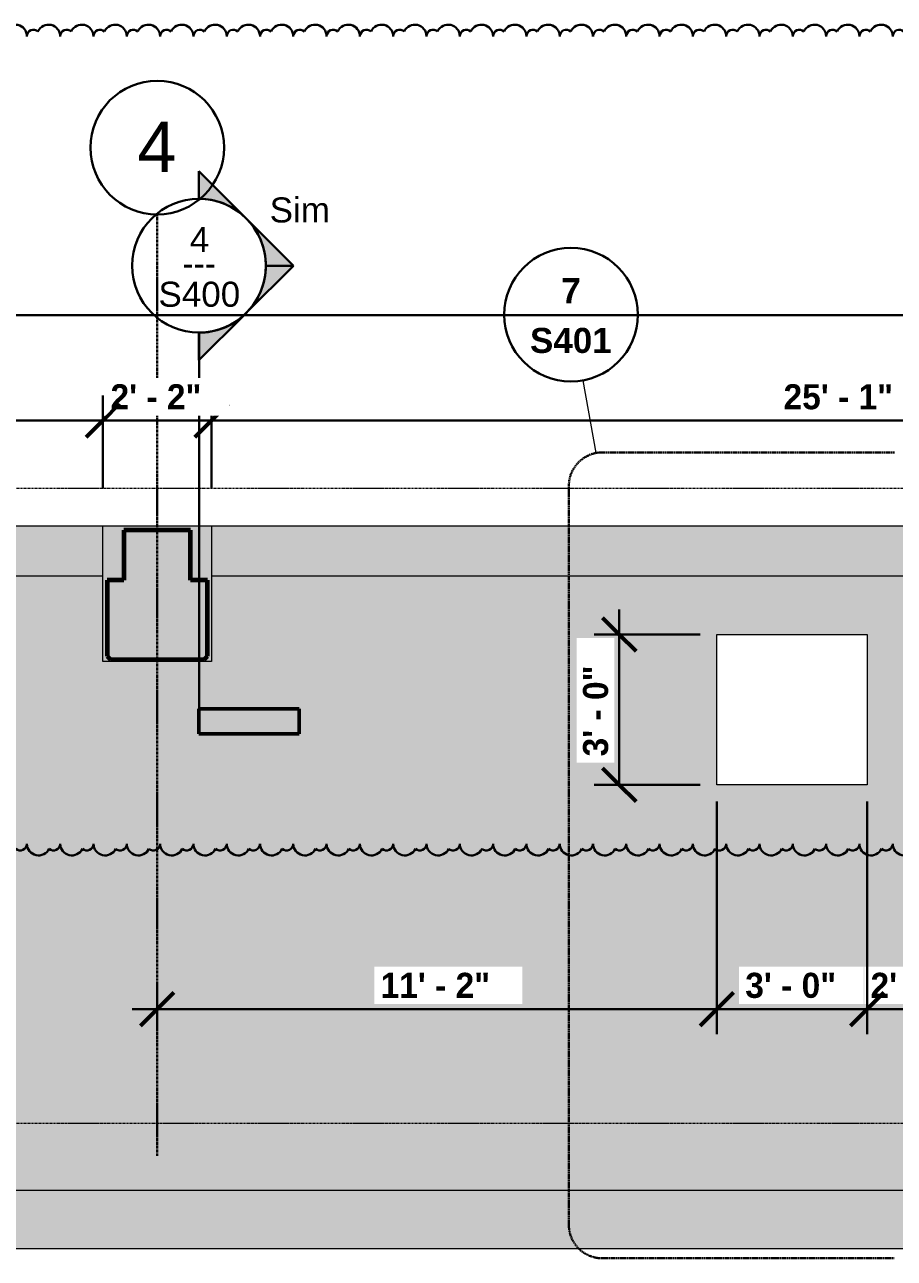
# Model space of a CAD drawing. Header units: inches. Extents: x -3929 to 6224, y -260 to 143.
# Drawn here: x 1869.1 to 2077.4, y -184.4 to 111 of the extents above; entities that cross this region are included whole.
import ezdxf

# ---------------------------------------------------------------- set-up
doc = ezdxf.new("R2010")
doc.units = ezdxf.units.IN
doc.header["$MEASUREMENT"] = 0
doc.linetypes.add('Dash Dot 3_16_', pattern=[0.3125, 0.1875, -0.0625, 0, -0.0625])
doc.linetypes.add('Grid Line 1_2_', pattern=[0.875, 0.5, -0.125, 0.125, -0.125])
for name, color, linetype, lineweight in [('A-ANNO-DIMS', 211, 'Continuous', 9), ('A-ANNO-DIMS-64', 211, 'Continuous', 9), ('A-ANNO-SYMB', 150, 'Continuous', 9), ('A-FLOR-LEVL', 51, 'Continuous', 9), ('A-WALL-PATT', 111, 'Continuous', 60), ('G-ANNO-REVC', 71, 'Continuous', 30), ('G-ANNO-SYMB', 111, 'Continuous', 30), ('S-BEAM', 12, 'Continuous', 9), ('S-FNDN', 32, 'Continuous', 18), ('S-GRID', 1, 'Continuous', 9), ('S-GRID-IDEN', 1, 'Continuous', 30)]:
    doc.layers.add(name, color=color, linetype=linetype, lineweight=lineweight)
doc.styles.add('Arial', font='arial.ttf', dxfattribs={"height": 12})
doc.styles.add('Arial_2', font='arial.ttf', dxfattribs={"height": 6})
doc.styles.add('Arial_B_1', font='arialbd.ttf', dxfattribs={"height": 6})
doc.styles.add('Century Gothic_1', font='', dxfattribs={"height": 6})
doc.styles.add('Century Gothic_B', font='', dxfattribs={"height": 6})
doc.styles.get('Century Gothic_1').set_extended_font_data('Century Gothic')
doc.styles.get('Century Gothic_B').set_extended_font_data('Century Gothic', bold=True)
doc.dimstyles.new('OD__1_16__Tol__', dxfattribs={"dimscale": 12, "dimtxt": 6.26501, "dimasz": 0.666667, "dimexe": 0.5, "dimexo": 0.333333, "dimgap": 0.083333, "dimtad": 1, "dimdec": 4, "dimrnd": 0.0625, "dimzin": 3, "dimdsep": 46, "dimlunit": 4, "dimtxsty": 'Century Gothic_B', "dimblk1": 'OBLIQUE', "dimblk2": 'OBLIQUE', "dimsah": 1, "dimcen": 0.09, "dimdle": 0.5, "dimazin": 0, "dimtfac": 1, "dimtdec": 4, "dimtix": 1, "dimtmove": 0, "dimatfit": 3, "dimfxl": 1, "dimtvp": 1, "dimtfill": 1, "dimfrac": 2, "dimtolj": 1, "dimtzin": 0, "dimlwd": 30, "dimlwe": 30, "dimarcsym": 2})
doc.dimstyles.new('OD__1_4__Tol__', dxfattribs={"dimscale": 12, "dimtxt": 6.26501, "dimasz": 0.666667, "dimexe": 0.5, "dimexo": 0.333333, "dimgap": 0.083333, "dimtad": 1, "dimrnd": 0.25, "dimzin": 1, "dimdsep": 46, "dimlunit": 4, "dimtxsty": 'Century Gothic_B', "dimblk1": 'OBLIQUE', "dimblk2": 'OBLIQUE', "dimsah": 1, "dimcen": 0.09, "dimdle": 0.5, "dimazin": 0, "dimtfac": 1, "dimtdec": 4, "dimtix": 1, "dimtmove": 0, "dimatfit": 3, "dimfxl": 1, "dimtvp": 1, "dimtfill": 1, "dimfrac": 2, "dimtolj": 1, "dimtzin": 0, "dimlwd": 30, "dimlwe": 30, "dimarcsym": 2})
pattern_1 = [(50, (2855.186, 0), (18.36206, -1.60683), [1.92, -21.12]), (355, (2855.186, 0), (-3.55226, 19.25587), [1.536, -16.896]), (100.451, (2856.716, -0.134), (14.81021, 17.64929), [1.632, -17.949]), (46.184, (2855.186, 5.12), (27.32125, -4.2376), [2.88, -31.68]), (96.636, (2857.463, 4.767), (23.92754, 24.93717), [2.448, -26.924]), (351.184, (2855.186, 5.12), (23.92765, 24.9374), [2.304, -25.344]), (21, (2857.746, 3.84), (15.28081, -10.30746), [1.92, -21.12]), (326, (2857.746, 3.84), (6.22856, 18.56374), [1.536, -16.896]), (71.451, (2859.02, 2.981), (21.50985, 8.25628), [1.632, -17.949]), (37.5, (2855.1855, 0), (0.311095, 8.522537), [0.845, -15.846, 0.845, -16.307, -16.96]), (37.5, (2855.1855, 0), (0.311095, 8.522537), [-33.843, 0.845, -16.115]), (7.5, (2855.1855, 0), (6.734636, 10.09743), [0.845, -8.934, 0.845, -15.462, -6.464]), (7.5, (2855.1855, 0), (6.734636, 10.09743), [-26.086, 0.845, -5.619]), (327.5, (2849.4775, 0), (13.666107, -0.577186), [0.845, -5.555, 0.845, -19.123, -26.496]), (327.5, (2849.4775, 0), (13.666107, -0.577186), [-26.368, 0.845, -25.651]), (317.5, (2846.918, 0), (14.92985, 2.56286), [0.845, -7.475, 0.845, -12.416, -18.816]), (317.5, (2846.918, 0), (14.92985, 2.56286), [-21.581, 0.845, -17.971])]

# ---------------------------------------------------------------- blocks, each defined once
blk = doc.blocks.new('Grid - Grid Head - Circle-1738874-ELEVATION - WEST FOUNDATION WALL')
at = {"layer": 'S-GRID-IDEN'}
for start, end in [(0, 180), (180, 360)]:
    blk.add_arc((3481.32, 81.57), 16, start, end, dxfattribs=at)
blk = doc.blocks.new('DIMBLOCK44-ELEVATION - WEST FOUNDATION WALL')
at = {"layer": 'A-ANNO-DIMS-64', "lineweight": 30}
for p, q in [((1343.86, -5), (1343.86, 47.42)), ((3229.86, -17), (3229.86, 47.42)), ((3235.86, 41.42), (1337.86, 41.42)), ((1343.86, 41.42), (1343.86, -5)), ((3229.86, 41.42), (3229.86, -17))]:
    blk.add_line(p, q, dxfattribs=at)
at = {"layer": 'A-ANNO-DIMS-64', "lineweight": 50}
for p, q in [((1343.86, 41.42), (1347.86, 45.42)), ((3229.86, 41.42), (3233.86, 45.42)), ((1343.86, 41.42), (1339.86, 37.42)), ((3229.86, 41.42), (3225.86, 37.42))]:
    blk.add_line(p, q, dxfattribs=at)
at = {"layer": 'A-ANNO-DIMS-64', "color": 0, "lineweight": 30, "insert": (2271, 50.11), "char_height": 6, "width": 38.0674, "attachment_point": 1, "line_spacing_factor": 0.984502, "style": 'Century Gothic_B', "bg_fill": 3, "box_fill_scale": 1.25, "bg_fill_color": 256, "bg_fill_true_color": 13158600, "bg_fill_transparency": 0}
blk.add_mtext('157\' - 2"', dxfattribs=at)
blk = doc.blocks.new('_Oblique')
at = {"color": 0, "linetype": 'ByBlock', "lineweight": -2}
blk.add_line((-0.5, -0.5), (0.5, 0.5), dxfattribs=at)
blk = doc.blocks.new('DIMBLOCK49-ELEVATION - WEST FOUNDATION WALL')
at = {"layer": 'A-ANNO-DIMS-64', "lineweight": 30}
for p, q in [((2070.86, -75), (2070.86, -130.68)), ((2070.86, -124.68), (2070.86, -75)), ((2094.86, -75), (2094.86, -130.68)), ((2094.86, -124.68), (2094.86, -75)), ((2094.86, -124.68), (2070.86, -124.68))]:
    blk.add_line(p, q, dxfattribs=at)
at = {"layer": 'A-ANNO-DIMS-64', "lineweight": 50}
for p, q in [((2070.86, -124.68), (2074.86, -120.68)), ((2094.86, -124.68), (2098.86, -120.68)), ((2070.86, -124.68), (2066.86, -128.68)), ((2094.86, -124.68), (2090.86, -128.68))]:
    blk.add_line(p, q, dxfattribs=at)
at = {"layer": 'A-ANNO-DIMS-64', "color": 0, "lineweight": 30, "insert": (2071.67, -115.99), "char_height": 6, "width": 26.85, "attachment_point": 1, "line_spacing_factor": 0.984502, "style": 'Century Gothic_B', "bg_fill": 3, "box_fill_scale": 1.25, "bg_fill_color": 256, "bg_fill_true_color": 13158600, "bg_fill_transparency": 0}
blk.add_mtext('2\' - 0"', dxfattribs=at)
blk = doc.blocks.new('DIMBLOCK50-ELEVATION - WEST FOUNDATION WALL')
at = {"layer": 'A-ANNO-DIMS-64', "lineweight": 30}
for p, q in [((2034.86, -75), (2034.86, -130.68)), ((2034.86, -124.68), (2034.86, -75)), ((2070.86, -75), (2070.86, -130.68)), ((2070.86, -124.68), (2070.86, -75)), ((2070.86, -124.68), (2034.86, -124.68))]:
    blk.add_line(p, q, dxfattribs=at)
at = {"layer": 'A-ANNO-DIMS-64', "lineweight": 50}
for p, q in [((2034.86, -124.68), (2038.86, -120.68)), ((2070.86, -124.68), (2074.86, -120.68)), ((2034.86, -124.68), (2030.86, -128.68)), ((2070.86, -124.68), (2066.86, -128.68))]:
    blk.add_line(p, q, dxfattribs=at)
at = {"layer": 'A-ANNO-DIMS-64', "color": 0, "lineweight": 30, "insert": (2041.67, -115.99), "char_height": 6, "width": 26.85, "attachment_point": 1, "line_spacing_factor": 0.984502, "style": 'Century Gothic_B', "bg_fill": 3, "box_fill_scale": 1.25, "bg_fill_color": 256, "bg_fill_true_color": 13158600, "bg_fill_transparency": 0}
blk.add_mtext('3\' - 0"', dxfattribs=at)
blk = doc.blocks.new('DIMBLOCK51-ELEVATION - WEST FOUNDATION WALL')
at = {"layer": 'A-ANNO-DIMS-64', "lineweight": 30}
for p, q in [((2034.86, -75), (2034.86, -130.68)), ((2034.86, -124.68), (2034.86, -75)), ((1900.86, -126.34), (1900.86, -118.68)), ((2034.86, -124.68), (1894.86, -124.68)), ((1900.86, -124.68), (1900.86, -126.34))]:
    blk.add_line(p, q, dxfattribs=at)
at = {"layer": 'A-ANNO-DIMS-64', "lineweight": 50}
for p, q in [((1900.86, -124.68), (1904.86, -120.68)), ((2034.86, -124.68), (2038.86, -120.68)), ((1900.86, -124.68), (1896.86, -128.68)), ((2034.86, -124.68), (2030.86, -128.68))]:
    blk.add_line(p, q, dxfattribs=at)
at = {"layer": 'A-ANNO-DIMS-64', "color": 0, "lineweight": 30, "insert": (1954.34, -115.99), "char_height": 6, "width": 32.4587, "attachment_point": 1, "line_spacing_factor": 0.984502, "style": 'Century Gothic_B', "bg_fill": 3, "box_fill_scale": 1.25, "bg_fill_color": 256, "bg_fill_true_color": 13158600, "bg_fill_transparency": 0}
blk.add_mtext('11\' - 2"', dxfattribs=at)
blk = doc.blocks.new('DIMBLOCK52-ELEVATION - WEST FOUNDATION WALL')
at = {"layer": 'A-ANNO-DIMS-64', "lineweight": 30}
for p, q in [((2011.51, -71), (2011.51, -29)), ((2030.86, -35), (2005.51, -35)), ((2011.51, -35), (2030.86, -35)), ((2030.86, -71), (2005.51, -71)), ((2011.51, -71), (2030.86, -71))]:
    blk.add_line(p, q, dxfattribs=at)
at = {"layer": 'A-ANNO-DIMS-64', "lineweight": 50}
for p, q in [((2011.51, -35), (2007.51, -31)), ((2011.51, -35), (2015.51, -39)), ((2011.51, -71), (2007.51, -67)), ((2011.51, -71), (2015.51, -75))]:
    blk.add_line(p, q, dxfattribs=at)
at = {"layer": 'A-ANNO-DIMS-64', "color": 0, "lineweight": 30, "insert": (2002.82, -64.19), "char_height": 6, "width": 26.85, "attachment_point": 1, "rotation": 90, "line_spacing_factor": 0.984502, "style": 'Century Gothic_B', "bg_fill": 3, "box_fill_scale": 1.25, "bg_fill_color": 256, "bg_fill_true_color": 13158600, "bg_fill_transparency": 0}
blk.add_mtext('3\' - 0"', dxfattribs=at)
blk = doc.blocks.new('DIMBLOCK53-ELEVATION - WEST FOUNDATION WALL')
at = {"layer": 'A-ANNO-DIMS-64', "lineweight": 30}
for p, q in [((1343.86, -5), (1343.86, 22.23)), ((3229.86, -17), (3229.86, 22.23)), ((3235.86, 16.23), (1337.86, 16.23)), ((1343.86, 16.23), (1343.86, -5)), ((3229.86, 16.23), (3229.86, -17))]:
    blk.add_line(p, q, dxfattribs=at)
at = {"layer": 'A-ANNO-DIMS-64', "lineweight": 50}
for p, q in [((1343.86, 16.23), (1347.86, 20.23)), ((3229.86, 16.23), (3233.86, 20.23)), ((1343.86, 16.23), (1339.86, 12.23)), ((3229.86, 16.23), (3225.86, 12.23))]:
    blk.add_line(p, q, dxfattribs=at)
at = {"layer": 'A-ANNO-DIMS-64', "color": 0, "lineweight": 30, "insert": (2271, 24.92), "char_height": 6, "width": 38.0674, "attachment_point": 1, "line_spacing_factor": 0.984502, "style": 'Century Gothic_B', "bg_fill": 3, "box_fill_scale": 1.25, "bg_fill_color": 256, "bg_fill_true_color": 13158600, "bg_fill_transparency": 0}
blk.add_mtext('157\' - 2"', dxfattribs=at)
blk = doc.blocks.new('Detail View - 3_32_ x 3_8_-1738294-ELEVATION - WEST FOUNDATION WALL')
at = {"layer": 'G-ANNO-SYMB', "lineweight": 9}
blk.add_hatch(color=256, dxfattribs=at).paths.add_polyline_path([(3516.32, -52.77), (3492.32, -52.77), (3492.32, -58.77), (3516.32, -58.77)], flags=0)
at = {"layer": 'G-ANNO-SYMB', "lineweight": 50}
for p, q in [((3492.32, -58.77), (3492.32, -52.77)), ((3492.32, -52.77), (3516.32, -52.77)), ((3516.32, -52.77), (3516.32, -58.77)), ((3516.32, -58.77), (3492.32, -58.77))]:
    blk.add_line(p, q, dxfattribs=at)
blk = doc.blocks.new('Detail View - Section Head - Filled-1738293-ELEVATION - WEST FOUNDATION WALL')
at = {"layer": 'G-ANNO-SYMB', "lineweight": 9}
h = blk.add_hatch(color=256, dxfattribs=at)
edge = h.paths.add_edge_path(flags=0)
edge.add_arc((3492.32, 53.28), 16.02, 47.9216, 90)
edge.add_line((3492.32, 69.3), (3492.32, 75.91))
edge.add_line((3492.32, 75.91), (3503.06, 65.17))
h = blk.add_hatch(color=256, dxfattribs=at)
edge = h.paths.add_edge_path(flags=0)
edge.add_line((3503.64, 64.59), (3514.95, 53.28))
edge.add_line((3514.95, 53.28), (3508.32, 53.28))
edge.add_arc((3492.32, 53.28), 16, 360, 405)
h = blk.add_hatch(color=256, dxfattribs=at)
edge = h.paths.add_edge_path(flags=0)
edge.add_arc((3492.32, 53.28), 16, 315, 360)
edge.add_line((3508.32, 53.28), (3514.95, 53.28))
edge.add_line((3514.95, 53.28), (3503.64, 41.97))
h = blk.add_hatch(color=256, dxfattribs=at)
edge = h.paths.add_edge_path(flags=0)
edge.add_line((3503.06, 41.39), (3492.32, 30.65))
edge.add_line((3492.32, 30.65), (3492.32, 37.26))
edge.add_arc((3492.32, 53.28), 16.02, 270, 312.0784)
at = {"layer": 'G-ANNO-SYMB'}
for p, q in [((3503.06, 65.17), (3492.32, 75.91)), ((3492.32, 75.91), (3492.32, 69.3)), ((3514.95, 53.28), (3503.64, 64.59)), ((3503.64, 41.97), (3514.95, 53.28)), ((3508.32, 53.28), (3514.95, 53.28)), ((3514.95, 53.28), (3508.32, 53.28)), ((3492.32, 30.65), (3503.06, 41.39)), ((3492.32, 37.26), (3492.32, 30.65))]:
    blk.add_line(p, q, dxfattribs=at)
for centre, radius, start, end in [((3492.32, 53.3), 16, 90, 270), ((3492.32, 53.3), 16, 270, 90), ((3492.32, 53.28), 16.02, 47.9216, 90), ((3492.32, 53.28), 16, 360, 45), ((3492.32, 53.28), 16, 315, 360), ((3492.32, 53.28), 16.02, 270, 312.0784)]:
    blk.add_arc(centre, radius, start, end, dxfattribs=at)
blk = doc.blocks.new('Detail View - Callout Head-1738297-ELEVATION - WEST FOUNDATION WALL')
at = {"layer": 'A-ANNO-SYMB', "lineweight": 30}
for start, end in [(0, 180), (180, 360)]:
    blk.add_arc((2599.4, 41.56), 16, start, end, dxfattribs=at)
blk = doc.blocks.new('DIMBLOCK60-ELEVATION - WEST FOUNDATION WALL')
at = {"layer": 'A-ANNO-DIMS-64', "lineweight": 30}
for p, q in [((1913.86, 0), (1913.86, 22.23)), ((2214.86, 0), (2214.86, 22.23)), ((2214.86, 16.23), (1913.86, 16.23)), ((1913.86, 16.23), (1913.86, 0)), ((2214.86, 16.23), (2214.86, 0))]:
    blk.add_line(p, q, dxfattribs=at)
at = {"layer": 'A-ANNO-DIMS-64', "lineweight": 50}
for p, q in [((1913.86, 16.23), (1917.86, 20.23)), ((2214.86, 16.23), (2218.86, 20.23)), ((1913.86, 16.23), (1909.86, 12.23)), ((2214.86, 16.23), (2210.86, 12.23))]:
    blk.add_line(p, q, dxfattribs=at)
at = {"layer": 'A-ANNO-DIMS-64', "color": 0, "lineweight": 30, "insert": (2050.84, 24.92), "char_height": 6, "width": 32.4587, "attachment_point": 1, "line_spacing_factor": 0.984502, "style": 'Century Gothic_B', "bg_fill": 3, "box_fill_scale": 1.25, "bg_fill_color": 256, "bg_fill_true_color": 13158600, "bg_fill_transparency": 0}
blk.add_mtext('25\' - 1"', dxfattribs=at)
blk = doc.blocks.new('DIMBLOCK61-ELEVATION - WEST FOUNDATION WALL')
at = {"layer": 'A-ANNO-DIMS-64', "lineweight": 30}
for p, q in [((1887.86, 0), (1887.86, 22.23)), ((1913.86, 0), (1913.86, 22.23)), ((1913.86, 16.23), (1887.86, 16.23)), ((1887.86, 16.23), (1887.86, 0)), ((1913.86, 16.23), (1913.86, 0))]:
    blk.add_line(p, q, dxfattribs=at)
at = {"layer": 'A-ANNO-DIMS-64', "lineweight": 50}
for p, q in [((1887.86, 16.23), (1891.86, 20.23)), ((1913.86, 16.23), (1917.86, 20.23)), ((1887.86, 16.23), (1883.86, 12.23)), ((1913.86, 16.23), (1909.86, 12.23))]:
    blk.add_line(p, q, dxfattribs=at)
at = {"layer": 'A-ANNO-DIMS-64', "color": 0, "lineweight": 30, "insert": (1889.67, 24.92), "char_height": 6, "width": 26.85, "attachment_point": 1, "line_spacing_factor": 0.984502, "style": 'Century Gothic_B', "bg_fill": 3, "box_fill_scale": 1.25, "bg_fill_color": 256, "bg_fill_true_color": 13158600, "bg_fill_transparency": 0}
blk.add_mtext('2\' - 2"', dxfattribs=at)
blk = doc.blocks.new('DIMBLOCK62-ELEVATION - WEST FOUNDATION WALL')
at = {"layer": 'A-ANNO-DIMS-64', "lineweight": 30}
for p, q in [((1586.86, 0), (1586.86, 22.23)), ((1887.86, 0), (1887.86, 22.23)), ((1887.86, 16.23), (1586.86, 16.23)), ((1586.86, 16.23), (1586.86, 0)), ((1887.86, 16.23), (1887.86, 0))]:
    blk.add_line(p, q, dxfattribs=at)
at = {"layer": 'A-ANNO-DIMS-64', "lineweight": 50}
for p, q in [((1586.86, 16.23), (1590.86, 20.23)), ((1887.86, 16.23), (1891.86, 20.23)), ((1586.86, 16.23), (1582.86, 12.23)), ((1887.86, 16.23), (1883.86, 12.23))]:
    blk.add_line(p, q, dxfattribs=at)
at = {"layer": 'A-ANNO-DIMS-64', "color": 0, "lineweight": 30, "insert": (1723.84, 24.92), "char_height": 6, "width": 32.4587, "attachment_point": 1, "line_spacing_factor": 0.984502, "style": 'Century Gothic_B', "bg_fill": 3, "box_fill_scale": 1.25, "bg_fill_color": 256, "bg_fill_true_color": 13158600, "bg_fill_transparency": 0}
blk.add_mtext('25\' - 1"', dxfattribs=at)
blk = doc.blocks.new('Family - ___-1982267-ELEVATION - WEST FOUNDATION WALL')
at = {"layer": 'G-ANNO-REVC'}
for centre, radius, start, end in [((2466.32, 108.2), 2.79, 0, 154.7912), ((2470.7, 108.2), 1.59, 48.1897, 180), ((2474.29, 108.2), 2.79, 0, 154.7912), ((2478.68, 108.2), 1.59, 48.1897, 180), ((2482.26, 108.2), 2.79, 0, 154.7912), ((2486.65, 108.2), 1.59, 48.1897, 180), ((2490.24, 108.2), 2.79, 0, 154.7912), ((2494.63, 108.2), 1.59, 48.1897, 180), ((2498.21, 108.2), 2.79, 0, 154.7912), ((2502.6, 108.2), 1.59, 48.1897, 180), ((2506.19, 108.2), 2.79, 0, 154.7912), ((2510.57, 108.2), 1.59, 48.1897, 180), ((2514.16, 108.2), 2.79, 0, 154.7912), ((2518.55, 108.2), 1.59, 48.1897, 180), ((2522.14, 108.2), 2.79, 0, 154.7912), ((2526.52, 108.2), 1.59, 48.1897, 180), ((2530.11, 108.2), 2.79, 0, 154.7912), ((2534.5, 108.2), 1.59, 48.1897, 180), ((2538.09, 108.2), 2.79, 0, 154.7912), ((2542.47, 108.2), 1.59, 48.1897, 180), ((2546.06, 108.2), 2.79, 0, 154.7912), ((2550.45, 108.2), 1.59, 48.1897, 180), ((2554.04, 108.2), 2.79, 0, 154.7912), ((2558.42, 108.2), 1.59, 48.1897, 180), ((2562.01, 108.2), 2.79, 0, 154.7912), ((2566.4, 108.2), 1.59, 48.1897, 180), ((2569.99, 108.2), 2.79, 0, 154.7912), ((2574.37, 108.2), 1.59, 48.1897, 180), ((2577.96, 108.2), 2.79, 0, 154.7912), ((2582.35, 108.2), 1.59, 48.1897, 180), ((2585.93, 108.2), 2.79, 0, 154.7912), ((2590.32, 108.2), 1.59, 48.1897, 180), ((2593.91, 108.2), 2.79, 0, 154.7912), ((2598.29, 108.2), 1.59, 48.1897, 180), ((2601.88, 108.2), 2.79, 0, 154.7912), ((2606.27, 108.2), 1.59, 48.1897, 180), ((2609.86, 108.2), 2.79, 0, 154.7912), ((2614.24, 108.2), 1.59, 48.1897, 180), ((2617.83, 108.2), 2.79, 0, 154.7912), ((2622.22, 108.2), 1.59, 48.1897, 180), ((2625.81, 108.2), 2.79, 0, 154.7912), ((2630.19, 108.2), 1.59, 48.1897, 180), ((2633.78, 108.2), 2.79, 0, 154.7912), ((2638.17, 108.2), 1.59, 48.1897, 180), ((2641.76, 108.2), 2.79, 0, 154.7912), ((2646.14, 108.2), 1.59, 48.1897, 180), ((2649.73, 108.2), 2.79, 0, 154.7912), ((2654.12, 108.2), 1.59, 48.1897, 180), ((2657.71, 108.2), 2.79, 0, 154.7912), ((2662.09, 108.2), 1.59, 48.1897, 180), ((2665.68, 108.2), 2.79, 0, 154.7912), ((2670.07, 108.2), 1.59, 48.1897, 180), ((2673.65, 108.2), 2.79, 0, 154.7912), ((2678.04, 108.2), 1.59, 48.1897, 180), ((2467.51, -85.11), 1.59, 228.1897, 0), ((2471.9, -85.11), 2.79, 180, 334.7912), ((2475.49, -85.11), 1.59, 228.1897, 0), ((2479.87, -85.11), 2.79, 180, 334.7912), ((2483.46, -85.11), 1.59, 228.1897, 0), ((2487.85, -85.11), 2.79, 180, 334.7912), ((2491.44, -85.11), 1.59, 228.1897, 0), ((2495.82, -85.11), 2.79, 180, 334.7912), ((2499.41, -85.11), 1.59, 228.1897, 0), ((2503.8, -85.11), 2.79, 180, 334.7912), ((2507.38, -85.11), 1.59, 228.1897, 0), ((2511.77, -85.11), 2.79, 180, 334.7912), ((2515.36, -85.11), 1.59, 228.1897, 0), ((2519.75, -85.11), 2.79, 180, 334.7912), ((2523.33, -85.11), 1.59, 228.1897, 0), ((2527.72, -85.11), 2.79, 180, 334.7912), ((2531.31, -85.11), 1.59, 228.1897, 0), ((2535.69, -85.11), 2.79, 180, 334.7912), ((2539.28, -85.11), 1.59, 228.1897, 0), ((2543.67, -85.11), 2.79, 180, 334.7912), ((2547.26, -85.11), 1.59, 228.1897, 0), ((2551.64, -85.11), 2.79, 180, 334.7912), ((2555.23, -85.11), 1.59, 228.1897, 0), ((2559.62, -85.11), 2.79, 180, 334.7912), ((2563.21, -85.11), 1.59, 228.1897, 0), ((2567.59, -85.11), 2.79, 180, 334.7912), ((2571.18, -85.11), 1.59, 228.1897, 0), ((2575.57, -85.11), 2.79, 180, 334.7912), ((2579.16, -85.11), 1.59, 228.1897, 0), ((2583.54, -85.11), 2.79, 180, 334.7912), ((2587.13, -85.11), 1.59, 228.1897, 0), ((2591.52, -85.11), 2.79, 180, 334.7912), ((2595.1, -85.11), 1.59, 228.1897, 0), ((2599.49, -85.11), 2.79, 180, 334.7912), ((2603.08, -85.11), 1.59, 228.1897, 0), ((2607.47, -85.11), 2.79, 180, 334.7912), ((2611.05, -85.11), 1.59, 228.1897, 0), ((2615.44, -85.11), 2.79, 180, 334.7912), ((2619.03, -85.11), 1.59, 228.1897, 0), ((2623.41, -85.11), 2.79, 180, 334.7912), ((2627, -85.11), 1.59, 228.1897, 0), ((2631.39, -85.11), 2.79, 180, 334.7912), ((2634.98, -85.11), 1.59, 228.1897, 0), ((2639.36, -85.11), 2.79, 180, 334.7912), ((2642.95, -85.11), 1.59, 228.1897, 0), ((2647.34, -85.11), 2.79, 180, 334.7912), ((2650.93, -85.11), 1.59, 228.1897, 0), ((2655.31, -85.11), 2.79, 180, 334.7912), ((2658.9, -85.11), 1.59, 228.1897, 0), ((2663.29, -85.11), 2.79, 180, 334.7912), ((2666.88, -85.11), 1.59, 228.1897, 0), ((2671.26, -85.11), 2.79, 180, 334.7912), ((2674.85, -85.11), 1.59, 228.1897, 0), ((2679.24, -85.11), 2.79, 180, 334.7912)]:
    blk.add_arc(centre, radius, start, end, dxfattribs=at)

msp = doc.modelspace()

# ---------------------------------------------------------------- hatches: boundary and pattern name
at = {"layer": 'A-WALL-PATT', "lineweight": 9}
h = msp.add_hatch(dxfattribs=at)
h.set_pattern_fill('FP_9', color=256, style=0, pattern_type=2)
h.set_pattern_definition(pattern_1)
h.paths.add_polyline_path([(3209.86225, -168), (3219.86225, -168), (3219.86225, -21), (2894.86225, -21), (2894.86225, -41.5), (2868.86225, -41.5), (2868.86225, -21), (2567.86225, -21), (2567.86225, -41.5), (2541.86225, -41.5), (2541.86225, -21), (2240.86225, -21), (2240.86225, -41.5), (2214.86225, -41.5), (2214.86225, -21), (1913.86225, -21), (1913.86225, -41.5), (1887.86225, -41.5), (1887.86225, -21), (1586.86225, -21), (1586.86225, -41.5), (1560.86225, -41.5), (1560.86225, -21), (1353.86225, -21), (1353.86225, -168), (3162.11843, -168)], flags=0)
h.paths.add_polyline_path([(2100.66623, -71), (2094.86225, -71), (2094.86225, -35), (2130.86225, -35), (2130.86225, -71)], flags=0)
h.paths.add_polyline_path([(2154.86225, -71), (2154.86225, -35), (2190.86225, -35), (2190.86225, -71)], flags=0)
h.paths.add_polyline_path([(2034.86225, -71), (2034.86225, -35), (2070.86225, -35), (2070.86225, -71)], flags=0)
at = {"layer": 'S-BEAM', "transparency": 33554534}
msp.add_hatch(color=31, dxfattribs=at).paths.add_polyline_path([(1911.8114, -41), (1912.07485, -41), (1912.86225, -40.2126), (1912.86225, -22), (1908.86225, -22), (1908.86225, -10), (1892.86225, -10), (1892.86225, -22), (1888.86225, -22), (1888.86225, -40.2126), (1889.64965, -41), (1908.86225, -41)], flags=0)
at = {"layer": 'S-FNDN'}
h = msp.add_hatch(color=256, dxfattribs=at)
h.paths.add_polyline_path([(2896.75538, -21), (3219.86225, -21), (3219.86225, -9), (2894.86225, -9), (2894.86225, -21)], flags=0)
h.paths.add_polyline_path([(1558.86225, -21), (1560.86225, -21), (1560.86225, -9), (1353.86225, -9), (1353.86225, -21)], flags=0)
h.paths.add_polyline_path([(2567.86225, -21), (2868.86225, -21), (2868.86225, -9), (2567.86225, -9)], flags=0)
h.paths.add_polyline_path([(2214.86225, -21), (2214.86225, -9), (1913.86225, -9), (1913.86225, -21), (2190.86225, -21)], flags=0)
h.paths.add_polyline_path([(2366.02928, -21), (2541.86225, -21), (2541.86225, -9), (2240.86225, -9), (2240.86225, -21)], flags=0)
h.paths.add_polyline_path([(1887.86225, -21), (1887.86225, -9), (1586.86225, -9), (1586.86225, -21), (1835.30318, -21)], flags=0)
h = msp.add_hatch(color=256, dxfattribs=at)
h.paths.add_polyline_path([(1581.86225, -41.5), (1586.86225, -41.5), (1586.86225, -9), (1560.86225, -9), (1560.86225, -41.5), (1563.14965, -41.5)], flags=0)
h.paths.add_polyline_path([(1888.86225, -41.5), (1913.86225, -41.5), (1913.86225, -9), (1887.86225, -9), (1887.86225, -41.5)], flags=0)
h.paths.add_polyline_path([(2541.86225, -41.5), (2567.86225, -41.5), (2567.86225, -9), (2541.86225, -9), (2541.86225, -40.2126)], flags=0)
h.paths.add_polyline_path([(2892.57485, -41.5), (2894.86225, -41.5), (2894.86225, -9), (2868.86225, -9), (2868.86225, -41.5), (2889.86225, -41.5)], flags=0)
h.paths.add_polyline_path([(2239.07485, -41.5), (2240.86225, -41.5), (2240.86225, -9), (2214.86225, -9), (2214.86225, -41.5), (2238.57485, -41.5)], flags=0)
h.paths.add_polyline_path([(1585.07485, -41), (1562.64965, -41), (1561.86225, -40.2126), (1561.86225, -18), (1565.86225, -18), (1565.86225, -10), (1581.86225, -10), (1581.86225, -22), (1585.86225, -22), (1585.86225, -40.2126)], flags=0)
h.paths.add_polyline_path([(2216.64965, -41), (2215.86225, -40.2126), (2215.86225, -22), (2219.86225, -22), (2219.86225, -10), (2235.86225, -10), (2235.86225, -22), (2239.86225, -22), (2239.84562, -40.22922), (2239.07485, -41), (2219.86225, -41)], flags=0)
h.paths.add_polyline_path([(1908.86225, -41), (1889.64965, -41), (1888.86225, -40.2126), (1888.86225, -22), (1892.86225, -22), (1892.86225, -10), (1908.86225, -10), (1908.86225, -22), (1912.86225, -22), (1912.84562, -40.22922), (1912.07485, -41), (1911.8114, -41)], flags=0)
h.paths.add_polyline_path([(2543.64965, -41), (2542.86225, -40.2126), (2542.86225, -22), (2546.86225, -22), (2546.86225, -10), (2562.86225, -10), (2562.86225, -22), (2566.86225, -22), (2566.86225, -40.2126), (2566.07485, -41), (2546.86225, -41)], flags=0)
h.paths.add_polyline_path([(2870.64965, -41), (2869.86225, -40.2126), (2869.86225, -22), (2873.86225, -22), (2873.86225, -10), (2889.86225, -10), (2889.86225, -22), (2893.86225, -22), (2893.84562, -40.22922), (2893.07485, -41), (2873.86225, -41)], flags=0)
at = {"layer": 'S-FNDN', "lineweight": 9}
h = msp.add_hatch(dxfattribs=at)
h.set_pattern_fill('FP_9', color=256, style=0, pattern_type=2)
h.set_pattern_definition(pattern_1)
h.paths.add_polyline_path([(2130.86225, -182), (3209.86225, -182), (3209.86225, -168), (1368.86225, -168), (1368.86225, -182), (2100.66623, -182)], flags=0)

# ---------------------------------------------------------------- linework, layer by layer
at = {"layer": 'A-ANNO-SYMB', "linetype": 'Dash Dot 3_16_', "lineweight": 30}
msp.add_line((2007.42937, -184.35024), (2077.37277, -184.35024), dxfattribs=at)
msp.add_arc((2007.42937, -176.35024), 8, 180, 270, dxfattribs=at)
at = {"layer": 'A-FLOR-LEVL', "linetype": 'Grid Line 1_2_'}
for p, q in [((1293.24083, 0), (3491.93379, 0)), ((1293.24083, -152), (3491.93379, -152))]:
    msp.add_line(p, q, dxfattribs=at)
at = {"layer": 'S-BEAM', "lineweight": 60}
for p, q in [((1908.86225, -10), (1892.86225, -10)), ((1892.86225, -10), (1892.86225, -22)), ((1908.86225, -22), (1908.86225, -10)), ((1892.86225, -22), (1888.86225, -22)), ((1888.86225, -22), (1888.86225, -40.2126)), ((1912.86225, -22), (1908.86225, -22)), ((1912.86225, -40.2126), (1912.86225, -22)), ((1888.86225, -40.2126), (1889.64965, -41)), ((1889.64965, -41), (1912.07485, -41)), ((1912.07485, -41), (1912.86225, -40.2126))]:
    msp.add_line(p, q, dxfattribs=at)
at = {"layer": 'S-BEAM', "color": 133}
for p, q in [((1892.86225, -22), (1892.86225, -10)), ((1892.86225, -10), (1908.86225, -10)), ((1908.86225, -10), (1908.86225, -22)), ((1888.86225, -40.2126), (1888.86225, -22)), ((1888.86225, -22), (1892.86225, -22)), ((1908.86225, -22), (1912.86225, -22)), ((1912.86225, -22), (1912.86225, -40.2126)), ((1889.64965, -41), (1888.86225, -40.2126)), ((1889.64965, -41), (1912.07485, -41)), ((1912.86225, -40.2126), (1912.07485, -41))]:
    msp.add_line(p, q, dxfattribs=at)
at = {"layer": 'S-FNDN'}
for p, q in [((1349.86225, -9), (2894.86225, -9)), ((1887.86225, -41.5), (1887.86225, -9)), ((1913.86225, -9), (1913.86225, -41.5)), ((1887.86225, -21), (1586.86225, -21)), ((2214.86225, -21), (1913.86225, -21)), ((2034.86225, -35), (2070.86225, -35)), ((2034.86225, -71), (2034.86225, -35)), ((2070.86225, -35), (2070.86225, -71)), ((1913.86225, -41.5), (1887.86225, -41.5)), ((2070.86225, -71), (2034.86225, -71))]:
    msp.add_line(p, q, dxfattribs=at)
at = {"layer": 'S-FNDN', "color": 253}
for p, q in [((1368.86225, -168), (3209.86225, -168)), ((1368.86225, -182), (3209.86225, -182))]:
    msp.add_line(p, q, dxfattribs=at)
at = {"layer": 'S-GRID', "linetype": 'Grid Line 1_2_', "lineweight": 30}
msp.add_line((1900.86225, -159.83557), (1900.86225, 65.56564), dxfattribs=at)

# ---------------------------------------------------------------- block references
at = {"layer": 'G-ANNO-SYMB'}
msp.add_blockref('Detail View - 3_32_ x 3_8_-1738294-ELEVATION - WEST FOUNDATION WALL', (-1581.46149, 0), dxfattribs=at)
at = {"layer": 'S-GRID-IDEN'}
msp.add_blockref('Grid - Grid Head - Circle-1738874-ELEVATION - WEST FOUNDATION WALL', (-1580.46149, 0), dxfattribs=at)

# ---------------------------------------------------------------- texts
at = {"layer": 'G-ANNO-SYMB', "lineweight": 9, "char_height": 6, "attachment_point": 1, "style": 'Arial_2'}
for s, insert, width in [('Sim', (1927.7829, 69.64021), 17.776), ('4', (1908.64826, 62.5524), 5.656)]:
    msp.add_mtext(s, dxfattribs=dict(at, insert=insert, width=width))
at = {"layer": 'S-GRID-IDEN', "lineweight": 9, "insert": (1896.10957, 87.7576), "char_height": 12, "width": 11.312, "attachment_point": 1, "style": 'Arial'}
msp.add_mtext('4', dxfattribs=at)

# ---------------------------------------------------------------- next in the draw order: dimensions: what is measured, and where the dimension line sits
at = {"layer": 'A-ANNO-DIMS', "lineweight": 30}
for base, p1, p2, override, picture, middle in [((1343.86225, 41.42396), (3229.86225, -21), (1343.86225, -9), {"dimpost": '<>', "dimfxl": 1886.038176}, 'DIMBLOCK44-ELEVATION - WEST FOUNDATION WALL', (2286.86225, 45.57488)), ((2070.86225, -124.68305), (2094.86225, -71), (2070.86225, -71), {"dimpost": '<>', "dimfxl": 24}, 'DIMBLOCK49-ELEVATION - WEST FOUNDATION WALL', (2082.86225, -120.53213))]:
    dim = msp.add_linear_dim(base=base, p1=p1, p2=p2, dimstyle='OD__1_4__Tol__', override=override, dxfattribs=at)
    dim.commit()
    dim.dimension.update_dxf_attribs({"geometry": picture, "text_midpoint": middle})

# ---------------------------------------------------------------- next in the draw order: block references
at = {"layer": 'G-ANNO-SYMB'}
msp.add_blockref('Detail View - Section Head - Filled-1738293-ELEVATION - WEST FOUNDATION WALL', (-1581.46149, 0), dxfattribs=at)

# ---------------------------------------------------------------- next in the draw order: texts
at = {"layer": 'A-ANNO-SYMB', "char_height": 6, "attachment_point": 1, "style": 'Arial_B_1'}
for s, insert, width in [('\\fArial|b1|i0|c0|p34|;7', (1997.61541, 50.32069), 5.656), ('S401', (1990.11935, 38.40366), 23.836)]:
    msp.add_mtext(s, dxfattribs=dict(at, insert=insert, width=width))
at = {"layer": 'G-ANNO-SYMB', "lineweight": 9, "char_height": 6, "attachment_point": 1}
for s, insert, width, style in [('---', (1906.88072, 56.88127), 10.302, 'Century Gothic_1'), ('S400', (1901.1522, 49.46157), 23.836, 'Arial_2')]:
    msp.add_mtext(s, dxfattribs=dict(at, insert=insert, width=width, style=style))

# ---------------------------------------------------------------- next in the draw order: dimensions: what is measured, and where the dimension line sits
at = {"layer": 'A-ANNO-DIMS', "lineweight": 30}
for base, p1, p2, override, picture, middle in [((1343.86225, 16.22711), (3229.86225, -21), (1343.86225, -9), {"dimpost": '<>', "dimfxl": 1886.038176}, 'DIMBLOCK53-ELEVATION - WEST FOUNDATION WALL', (2286.86225, 20.37802)), ((2034.86225, -124.68305), (2070.86225, -71), (2034.86225, -71), {"dimpost": '<>', "dimfxl": 36}, 'DIMBLOCK50-ELEVATION - WEST FOUNDATION WALL', (2052.86225, -120.53213))]:
    dim = msp.add_linear_dim(base=base, p1=p1, p2=p2, dimstyle='OD__1_4__Tol__', override=override, dxfattribs=at)
    dim.commit()
    dim.dimension.update_dxf_attribs({"geometry": picture, "text_midpoint": middle})

# ---------------------------------------------------------------- next in the draw order: linework, layer by layer
at = {"layer": 'A-ANNO-SYMB'}
msp.add_line((2005.99105, 8.46351), (2002.81866, 25.82102), dxfattribs=at)
at = {"layer": 'A-ANNO-SYMB', "linetype": 'Dash Dot 3_16_', "lineweight": 30}
msp.add_line((2077.37277, 8.59387), (2007.42937, 8.59387), dxfattribs=at)
msp.add_arc((2007.42937, 0.59387), 8, 90, 180, dxfattribs=at)
at = {"layer": 'G-ANNO-SYMB'}
msp.add_line((1910.86225, 37.27997), (1910.86225, -52.77425), dxfattribs=at)

# ---------------------------------------------------------------- next in the draw order: block references
at = {"layer": 'A-ANNO-SYMB'}
msp.add_blockref('Detail View - Callout Head-1738297-ELEVATION - WEST FOUNDATION WALL', (-599.46149, 0), dxfattribs=at)

# ---------------------------------------------------------------- next in the draw order: dimensions: what is measured, and where the dimension line sits
at = {"layer": 'A-ANNO-DIMS', "lineweight": 30}
dim = msp.add_linear_dim(base=(1900.86225, -124.68305), p1=(2034.86225, -71), p2=(1900.86225, -130.33991), dimstyle='OD__1_4__Tol__', override={"dimpost": '<>', "dimfxl": 146.551098}, dxfattribs=at)
dim.commit()
dim.dimension.update_dxf_attribs({"geometry": 'DIMBLOCK51-ELEVATION - WEST FOUNDATION WALL', "text_midpoint": (1967.86225, -120.60759)})

# ---------------------------------------------------------------- next in the draw order: linework, layer by layer
at = {"layer": 'A-ANNO-SYMB', "linetype": 'Dash Dot 3_16_', "lineweight": 30}
msp.add_line((1999.42937, 0.59387), (1999.42937, -176.35024), dxfattribs=at)

# ---------------------------------------------------------------- next in the draw order: dimensions: what is measured, and where the dimension line sits
at = {"layer": 'A-ANNO-DIMS', "lineweight": 30}
dim = msp.add_linear_dim(base=(2011.50909, -35), p1=(2034.86225, -71), p2=(2034.86225, -35), angle=90, dimstyle='OD__1_4__Tol__', override={"dimpost": '<>', "dimfxl": 36}, dxfattribs=at)
dim.commit()
dim.dimension.update_dxf_attribs({"geometry": 'DIMBLOCK52-ELEVATION - WEST FOUNDATION WALL', "text_midpoint": (2007.35818, -53)})

# ---------------------------------------------------------------- next in the draw order: dimensions: what is measured, and where the dimension line sits
dim = msp.add_linear_dim(base=(1913.86225, 16.22711), p1=(2214.86225, -4), p2=(1913.86225, -4), angle=0, dimstyle='OD__1_16__Tol__', override={"dimpost": '<>', "dimfxl": 301}, dxfattribs=at)
dim.commit()
dim.dimension.update_dxf_attribs({"geometry": 'DIMBLOCK60-ELEVATION - WEST FOUNDATION WALL', "text_midpoint": (2064.36225, 20.37802)})

# ---------------------------------------------------------------- next in the draw order: dimensions: what is measured, and where the dimension line sits
dim = msp.add_linear_dim(base=(1887.86225, 16.22711), p1=(1913.86225, -4), p2=(1887.86225, -4), angle=0, dimstyle='OD__1_16__Tol__', override={"dimpost": '<>', "dimfxl": 26}, dxfattribs=at)
dim.commit()
dim.dimension.update_dxf_attribs({"geometry": 'DIMBLOCK61-ELEVATION - WEST FOUNDATION WALL', "text_midpoint": (1900.86225, 20.30257)})

# ---------------------------------------------------------------- next in the draw order: dimensions: what is measured, and where the dimension line sits
dim = msp.add_linear_dim(base=(1586.86225, 16.22711), p1=(1887.86225, -4), p2=(1586.86225, -4), angle=0, dimstyle='OD__1_16__Tol__', override={"dimpost": '<>', "dimfxl": 301}, dxfattribs=at)
dim.commit()
dim.dimension.update_dxf_attribs({"geometry": 'DIMBLOCK62-ELEVATION - WEST FOUNDATION WALL', "text_midpoint": (1737.36225, 20.37802)})

# ---------------------------------------------------------------- next in the draw order: block references
at = {"layer": 'G-ANNO-REVC'}
msp.add_blockref('Family - ___-1982267-ELEVATION - WEST FOUNDATION WALL', (-599.46149, 0), dxfattribs=at)

doc.saveas('drawing.dxf')
